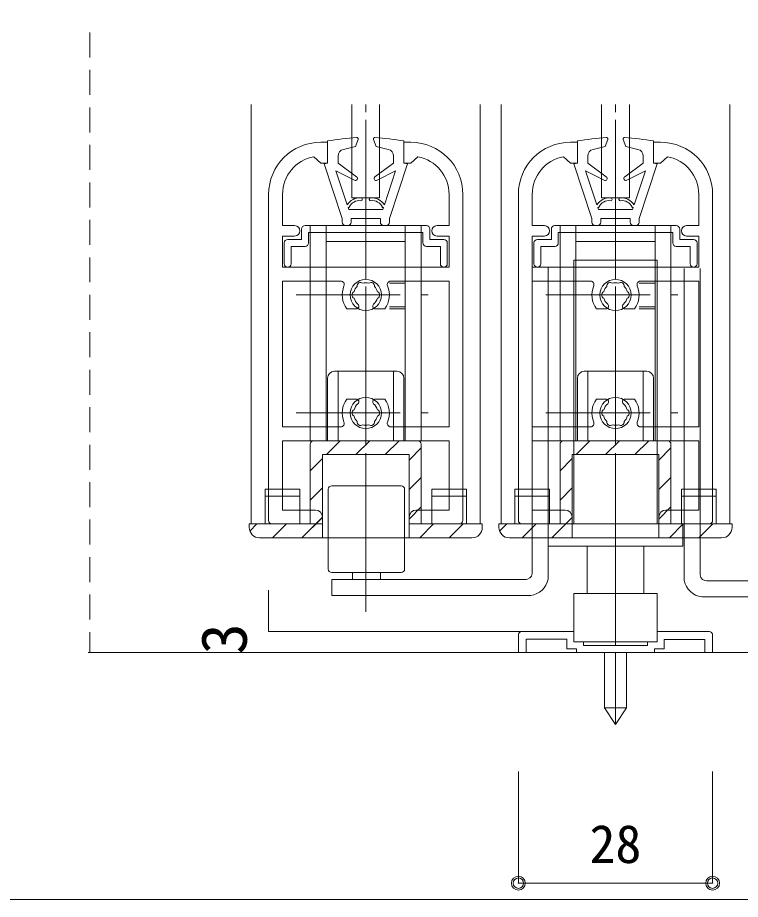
# Model space of a CAD drawing. Units: millimetres on the paper, enlarged 5 times, with parts at other scales. Extents: x -992 to 1008, y -685 to 700.
# Drawn here: x -314.7 to -141, y -26.2 to 185.5 of the extents above; entities that cross this region are included whole.
import ezdxf
from ezdxf.enums import TextEntityAlignment as Align

# ---------------------------------------------------------------- set-up
doc = ezdxf.new("R2010")
doc.units = ezdxf.units.MM
doc.header["$LTSCALE"] = 5
doc.header["$PDMODE"] = 32
doc.header["$PDSIZE"] = 2.5
doc.linetypes.add('CHAIN1', pattern=[8, 5, -1, 1, -1])
doc.linetypes.add('DASHED1', pattern=[1.8, 1.2, -0.6])
for name, color, linetype, lineweight in [('1-0_H-SYM', 7, 'Continuous', 20), ('1-1_0', 7, 'Continuous', 20), ('2-0_18', 7, 'Continuous', 18)]:
    doc.layers.add(name, color=color, linetype=linetype, lineweight=lineweight)
doc.styles.add('ＭＳ ゴシック', font='')
doc.styles.get('ＭＳ ゴシック').set_extended_font_data('MS Gothic')

msp = doc.modelspace()

# ---------------------------------------------------------------- linework, layer by layer
at = {"layer": '1-0_H-SYM'}
msp.add_lwpolyline([(197.5, -26.25), (-967.5, -26.25), (-967.5, 675)], dxfattribs=at)
at = {"layer": '1-1_0'}
msp.add_lwpolyline([(197.5, -26.25), (-967.5, -26.25), (-967.5, 675)], dxfattribs=at)
at = {"layer": '2-0_18', "linetype": 'DASHED1', "lineweight": 20}
msp.add_line((-297.301, 181.947), (-297.301, 33.069), dxfattribs=at)
at = {"layer": '2-0_18'}
for p, q in [((-258.544, 63.902), (-258.544, 164.691)), ((-234.377, 142.235), (-234.377, 164.691)), ((-227.711, 164.691), (-227.711, 142.235)), ((-203.544, 164.691), (-203.544, 63.902)), ((-198.544, 63.902), (-198.544, 164.691)), ((-174.377, 142.235), (-174.377, 164.691)), ((-167.711, 164.691), (-167.711, 142.235)), ((-143.544, 164.691), (-143.544, 63.902)), ((-240.211, 155.569), (-241.877, 155.569)), ((-240.211, 150.569), (-240.211, 155.902)), ((-233.544, 154.569), (-232.899, 156.285)), ((-221.877, 155.902), (-221.877, 150.569)), ((-220.211, 155.569), (-221.877, 155.569)), ((-180.211, 155.569), (-181.877, 155.569)), ((-180.211, 150.569), (-180.211, 155.902)), ((-173.544, 154.569), (-172.899, 156.285)), ((-161.877, 155.902), (-161.877, 150.569)), ((-160.211, 155.569), (-161.877, 155.569)), ((-236.433, 153.875), (-233.544, 154.569)), ((-176.433, 153.875), (-173.544, 154.569)), ((-241.044, 150.402), (-240.211, 150.569)), ((-236.711, 137.235), (-241.044, 150.402)), ((-237.711, 150.569), (-237.711, 152.255)), ((-233.249, 147.306), (-237.711, 150.569)), ((-224.377, 150.569), (-228.839, 147.306)), ((-224.377, 152.255), (-224.377, 150.569)), ((-221.877, 150.569), (-220.211, 150.569)), ((-220.211, 150.569), (-218.544, 152.083)), ((-181.044, 150.402), (-180.211, 150.569)), ((-176.711, 137.235), (-181.044, 150.402)), ((-177.711, 150.569), (-177.711, 152.255)), ((-173.249, 147.306), (-177.711, 150.569)), ((-164.377, 150.569), (-168.839, 147.306)), ((-164.377, 152.255), (-164.377, 150.569)), ((-161.877, 150.569), (-160.211, 150.569)), ((-160.211, 150.569), (-158.544, 152.083)), ((-238.214, 148.735), (-233.772, 146.457)), ((-235.51, 140.518), (-238.214, 148.735)), ((-178.214, 148.735), (-173.772, 146.457)), ((-175.51, 140.518), (-178.214, 148.735)), ((-254.377, 143.069), (-254.377, 64.735)), ((-251.044, 143.069), (-251.044, 135.569)), ((-227.711, 142.235), (-234.377, 142.235)), ((-211.044, 135.569), (-211.044, 143.069)), ((-207.711, 64.735), (-207.711, 143.069)), ((-194.377, 143.069), (-194.377, 64.735)), ((-191.044, 143.069), (-191.044, 135.569)), ((-167.711, 142.235), (-174.377, 142.235)), ((-151.044, 135.569), (-151.044, 143.069)), ((-147.711, 64.735), (-147.711, 143.069)), ((-235.307, 139.902), (-235.176, 139.902)), ((-235.143, 139.402), (-235.307, 139.902)), ((-175.307, 139.902), (-175.176, 139.902)), ((-175.143, 139.402), (-175.307, 139.902)), ((-226.945, 139.402), (-235.143, 139.402)), ((-166.945, 139.402), (-175.143, 139.402)), ((-251.044, 135.569), (-248.127, 135.569)), ((-245.627, 135.569), (-216.461, 135.569)), ((-244.377, 83.902), (-244.377, 135.569)), ((-240.544, 83.902), (-240.544, 135.569)), ((-236.711, 136.402), (-236.711, 137.235)), ((-227.559, 137.235), (-234.544, 137.235)), ((-234.544, 137.235), (-234.544, 136.402)), ((-227.544, 136.402), (-227.544, 137.235)), ((-225.377, 137.235), (-225.377, 136.402)), ((-221.544, 135.569), (-221.544, 83.902)), ((-217.711, 135.569), (-217.711, 83.902)), ((-211.044, 135.569), (-213.961, 135.569)), ((-191.044, 135.569), (-188.127, 135.569)), ((-185.627, 135.569), (-156.461, 135.569)), ((-184.377, 83.902), (-184.377, 135.569)), ((-180.544, 83.902), (-180.544, 135.569)), ((-176.711, 136.402), (-176.711, 137.235)), ((-167.559, 137.235), (-174.544, 137.235)), ((-174.544, 137.235), (-174.544, 136.402)), ((-167.544, 136.402), (-167.544, 137.235)), ((-165.377, 137.235), (-165.377, 136.402)), ((-161.544, 135.569), (-161.544, 83.902)), ((-157.711, 135.569), (-157.711, 83.902)), ((-151.044, 135.569), (-153.961, 135.569)), ((-246.461, 134.735), (-246.461, 132.235)), ((-244.794, 133.902), (-217.294, 133.902)), ((-244.794, 131.402), (-244.794, 133.902)), ((-217.294, 133.902), (-217.294, 131.402)), ((-215.627, 132.235), (-215.627, 134.735)), ((-186.461, 134.735), (-186.461, 132.235)), ((-184.794, 133.902), (-157.294, 133.902)), ((-184.794, 131.402), (-184.794, 133.902)), ((-157.294, 133.902), (-157.294, 131.402)), ((-155.627, 132.235), (-155.627, 134.735)), ((-250.627, 131.402), (-250.627, 126.402)), ((-246.461, 132.235), (-249.794, 132.235)), ((-240.544, 131.735), (-221.544, 131.735)), ((-212.294, 132.235), (-215.627, 132.235)), ((-213.961, 133.069), (-211.044, 133.069)), ((-211.461, 126.402), (-211.461, 131.402)), ((-211.044, 125.569), (-211.044, 133.069)), ((-190.627, 131.402), (-190.627, 126.402)), ((-186.461, 132.235), (-189.794, 132.235)), ((-180.544, 131.735), (-161.544, 131.735)), ((-152.294, 132.235), (-155.627, 132.235)), ((-153.961, 133.069), (-151.044, 133.069)), ((-151.461, 126.402), (-151.461, 131.402)), ((-151.044, 125.569), (-151.044, 133.069)), ((-248.961, 126.402), (-248.961, 130.569)), ((-248.961, 130.569), (-245.627, 130.569)), ((-216.461, 130.569), (-213.127, 130.569)), ((-213.127, 130.569), (-213.127, 126.402)), ((-188.961, 126.402), (-188.961, 130.569)), ((-188.961, 130.569), (-185.627, 130.569)), ((-156.461, 130.569), (-153.127, 130.569)), ((-153.127, 130.569), (-153.127, 126.402)), ((-251.044, 125.569), (-211.044, 125.569)), ((-191.044, 125.569), (-151.044, 125.569)), ((-191.044, 51.958), (-191.044, 125.569)), ((-187.211, 125.569), (-187.211, 50.646)), ((-154.544, 125.236), (-154.544, 50.313)), ((-150.711, 125.236), (-150.711, 51.625)), ((-251.044, 122.235), (-237.044, 122.235)), ((-251.044, 87.235), (-251.044, 122.235)), ((-225.044, 122.235), (-211.044, 122.235)), ((-211.044, 122.235), (-211.044, 87.235)), ((-191.044, 122.235), (-177.044, 122.235)), ((-165.044, 122.235), (-151.044, 122.235)), ((-151.044, 122.235), (-151.044, 87.235)), ((-235.627, 115.569), (-233.33, 115.569)), ((-226.461, 115.569), (-228.758, 115.569)), ((-175.627, 115.569), (-173.33, 115.569)), ((-166.461, 115.569), (-168.758, 115.569)), ((-238.544, 100.569), (-223.544, 100.569)), ((-237.711, 100.569), (-237.711, 83.902)), ((-224.377, 100.569), (-224.377, 83.902)), ((-178.544, 100.569), (-163.544, 100.569)), ((-177.711, 100.569), (-177.711, 83.902)), ((-164.377, 100.569), (-164.377, 83.902)), ((-240.211, 83.902), (-240.211, 98.902)), ((-221.877, 98.902), (-221.877, 83.902)), ((-180.211, 83.902), (-180.211, 98.902)), ((-161.877, 98.902), (-161.877, 83.902)), ((-233.33, 93.902), (-235.627, 93.902)), ((-228.758, 93.902), (-226.461, 93.902)), ((-173.33, 93.902), (-175.627, 93.902)), ((-168.758, 93.902), (-166.461, 93.902)), ((-237.044, 87.235), (-251.044, 87.235)), ((-211.044, 87.235), (-225.044, 87.235)), ((-177.044, 87.235), (-191.044, 87.235)), ((-151.044, 87.235), (-165.044, 87.235)), ((-211.044, 83.902), (-251.044, 83.902)), ((-251.044, 67.236), (-251.044, 83.902)), ((-244.377, 83.069), (-244.377, 63.902)), ((-240.511, 80.569), (-237.177, 83.902)), ((-233.44, 80.569), (-230.106, 83.902)), ((-226.368, 80.569), (-223.035, 83.902)), ((-217.711, 63.902), (-217.711, 83.069)), ((-211.044, 83.902), (-211.044, 67.236)), ((-151.044, 83.902), (-191.044, 83.902)), ((-184.377, 83.069), (-184.377, 63.902)), ((-180.511, 80.569), (-177.177, 83.902)), ((-173.44, 80.569), (-170.106, 83.902)), ((-166.368, 80.569), (-163.035, 83.902)), ((-157.711, 63.902), (-157.711, 83.069)), ((-151.044, 83.902), (-151.044, 67.236)), ((-241.461, 80.569), (-241.461, 60.569)), ((-241.461, 80.569), (-220.627, 80.569)), ((-220.627, 79.239), (-217.711, 82.156)), ((-220.627, 79.239), (-217.711, 82.156)), ((-220.627, 60.569), (-220.627, 80.569)), ((-181.461, 80.569), (-181.461, 60.569)), ((-181.461, 80.569), (-160.627, 80.569)), ((-160.627, 79.239), (-157.711, 82.156)), ((-160.627, 79.239), (-157.711, 82.156)), ((-160.627, 60.569), (-160.627, 80.569)), ((-244.377, 76.702), (-241.461, 79.619)), ((-184.377, 76.702), (-181.461, 79.619)), ((-220.627, 72.168), (-217.711, 75.085)), ((-160.627, 72.168), (-157.711, 75.085)), ((-255.211, 72.235), (-255.211, 63.902)), ((-244.377, 69.631), (-241.461, 72.548)), ((-240.044, 72.236), (-240.044, 53.069)), ((-222.544, 73.069), (-239.211, 73.069)), ((-221.711, 53.069), (-221.711, 72.236)), ((-215.211, 72.235), (-215.211, 63.902)), ((-206.877, 72.235), (-215.211, 72.235)), ((-206.877, 63.902), (-206.877, 72.235)), ((-195.211, 72.235), (-195.211, 63.902)), ((-184.377, 69.631), (-181.461, 72.548)), ((-155.211, 72.235), (-155.211, 63.902)), ((-146.877, 72.235), (-155.211, 72.235)), ((-146.877, 63.902), (-146.877, 72.235)), ((-246.877, 70.569), (-255.211, 70.569)), ((-206.877, 70.569), (-215.211, 70.569)), ((-186.877, 70.569), (-195.211, 70.569)), ((-146.877, 70.569), (-155.211, 70.569)), ((-220.627, 65.097), (-217.711, 68.013)), ((-160.627, 65.097), (-157.711, 68.013)), ((-251.044, 67.236), (-243.127, 67.236)), ((-218.961, 67.236), (-211.044, 67.236)), ((-191.044, 67.236), (-183.127, 67.236)), ((-158.961, 67.236), (-151.044, 67.236)), ((-241.461, 63.902), (-259.044, 63.902)), ((-259.044, 63.902), (-259.044, 63.069)), ((-259.044, 63.902), (-259.044, 63.069)), ((-258.886, 62.194), (-257.177, 63.902)), ((-258.886, 62.194), (-257.177, 63.902)), ((-253.44, 60.569), (-250.106, 63.902)), ((-253.44, 60.569), (-250.106, 63.902)), ((-246.369, 60.569), (-241.415, 65.523)), ((-246.369, 60.569), (-241.461, 65.477)), ((-203.044, 63.902), (-220.627, 63.902)), ((-218.084, 60.569), (-214.751, 63.902)), ((-218.083, 60.57), (-214.751, 63.902)), ((-211.013, 60.569), (-207.68, 63.902)), ((-211.013, 60.569), (-207.68, 63.902)), ((-203.044, 63.069), (-203.044, 63.902)), ((-203.044, 63.069), (-203.044, 63.902)), ((-181.461, 63.902), (-199.044, 63.902)), ((-199.044, 63.902), (-199.044, 63.069)), ((-199.044, 63.902), (-199.044, 63.069)), ((-198.886, 62.194), (-197.177, 63.902)), ((-198.886, 62.194), (-197.177, 63.902)), ((-193.44, 60.569), (-190.106, 63.902)), ((-193.439, 60.569), (-190.106, 63.902)), ((-154.877, 63.902), (-187.211, 63.902)), ((-187.211, 58.569), (-187.211, 63.902)), ((-186.368, 60.569), (-181.415, 65.523)), ((-186.368, 60.569), (-181.461, 65.477)), ((-143.044, 63.902), (-160.627, 63.902)), ((-158.084, 60.569), (-154.751, 63.902)), ((-158.083, 60.57), (-154.751, 63.902)), ((-151.013, 60.569), (-147.68, 63.902)), ((-151.013, 60.569), (-147.68, 63.902)), ((-143.044, 63.069), (-143.044, 63.902)), ((-143.044, 63.069), (-143.044, 63.902)), ((-256.544, 60.569), (-205.544, 60.569)), ((-196.544, 60.569), (-145.544, 60.569)), ((-177.877, 47.235), (-177.877, 58.569)), ((-164.211, 58.569), (-164.211, 47.235)), ((-239.211, 52.235), (-222.544, 52.235)), ((-234.211, 50.569), (-234.211, 52.235)), ((-227.544, 50.569), (-227.544, 52.235)), ((-239.211, 46.735), (-239.211, 50.569)), ((-239.211, 50.569), (-192.535, 50.569)), ((-102.544, 50.236), (-149.219, 50.236)), ((-191.424, 46.735), (-239.211, 46.735)), ((-181.044, 47.235), (-181.044, 35.569)), ((-161.044, 47.235), (-181.044, 47.235)), ((-161.044, 47.235), (-161.044, 35.569)), ((-150.331, 46.402), (-102.544, 46.402)), ((-254.429, 38.069), (-181.044, 38.069)), ((-194.377, 37.236), (-194.377, 33.069)), ((-148.544, 38.069), (-161.044, 38.069)), ((-159.377, 36.171), (-149.611, 36.171)), ((-149.611, 36.171), (-149.611, 33.069)), ((-147.711, 37.236), (-147.711, 33.069)), ((-181.044, 35.569), (-161.044, 35.569)), ((-178.711, 35.569), (-178.711, 34.736)), ((-194.377, 33.069), (-192.477, 33.069)), ((-178.711, 33.069), (-163.377, 33.069)), ((-149.611, 33.069), (-147.711, 33.069))]:
    msp.add_line(p, q, dxfattribs=at)
at = {"layer": '2-0_18', "linetype": 'CHAIN1'}
for p, q in [((-231.044, 55.941), (-231.044, 164.691)), ((-231.044, 42.792), (-231.044, 164.691)), ((-171.044, 55.941), (-171.044, 164.691)), ((-171.044, 42.792), (-171.044, 164.691)), ((-225.377, 122.235), (-221.544, 122.235)), ((-225.377, 121.735), (-221.544, 121.735)), ((-165.377, 122.235), (-161.544, 122.235)), ((-165.377, 121.735), (-161.544, 121.735)), ((-247.745, 118.902), (-216.044, 118.902)), ((-187.745, 118.902), (-156.044, 118.902)), ((-221.544, 116.069), (-225.377, 116.069)), ((-221.544, 115.569), (-225.377, 115.569)), ((-161.544, 116.069), (-165.377, 116.069)), ((-161.544, 115.569), (-165.377, 115.569)), ((-247.745, 90.569), (-216.044, 90.569)), ((-187.745, 90.569), (-156.044, 90.569)), ((-221.544, 87.235), (-225.377, 87.235)), ((-161.544, 87.235), (-165.377, 87.235))]:
    msp.add_line(p, q, dxfattribs=at)
at = {"layer": '2-0_18', "lineweight": 20}
for p, q in [((-254.429, 48.046), (-254.429, 38.069)), ((-171.044, 42.792), (-171.044, 34.736)), ((-297.711, 33.069), (74.39, 33.069)), ((-168.377, 19.735), (-168.377, 33.069)), ((-173.711, 19.735), (-171.044, 15.735)), ((-168.377, 19.735), (-171.044, 15.735))]:
    msp.add_line(p, q, dxfattribs=at)
at = {"layer": '2-0_18', "color": 4}
for p, q in [((-194.377, -22.352), (-194.377, 4.459)), ((-147.711, -22.352), (-147.711, 4.459)), ((-194.377, -22.352), (-147.711, -22.352))]:
    msp.add_line(p, q, dxfattribs=at)
at = {"layer": '2-0_18'}
for points in [[(-229.189, 156.285), (-228.544, 154.569), (-225.655, 153.875)], [(-169.189, 156.285), (-168.544, 154.569), (-165.655, 153.875)], [(-243.544, 152.083), (-241.877, 150.569), (-240.211, 150.569)], [(-221.877, 150.569), (-221.044, 150.402), (-225.377, 137.235)], [(-183.544, 152.083), (-181.877, 150.569), (-180.211, 150.569)], [(-161.877, 150.569), (-161.044, 150.402), (-165.377, 137.235)], [(-228.316, 146.457), (-223.873, 148.735), (-226.578, 140.518)], [(-168.316, 146.457), (-163.873, 148.735), (-166.578, 140.518)], [(-226.912, 139.902), (-226.781, 139.902), (-226.945, 139.402)], [(-166.911, 139.902), (-166.781, 139.902), (-166.945, 139.402)], [(-248.127, 133.069), (-251.044, 133.069), (-251.044, 125.569)], [(-188.127, 133.069), (-191.044, 133.069), (-191.044, 125.569)], [(-181.044, 63.902), (-181.044, 127.235), (-161.044, 127.235), (-161.044, 63.902)], [(-246.877, 63.902), (-246.877, 72.235), (-255.211, 72.235)], [(-186.877, 63.902), (-186.877, 72.235), (-195.211, 72.235)], [(-154.877, 63.902), (-154.877, 58.569), (-187.211, 58.569)], [(-182.711, 36.258), (-192.477, 36.258), (-192.477, 33.069)], [(-182.711, 36.258), (-182.711, 33.902), (-180.377, 33.902), (-180.377, 33.069), (-178.711, 33.069)], [(-159.377, 36.171), (-159.377, 33.902), (-161.711, 33.902), (-161.711, 33.069), (-163.377, 33.069)], [(-163.377, 35.569), (-163.377, 34.736), (-178.711, 34.736)]]:
    msp.add_lwpolyline(points, dxfattribs=at)
at = {"layer": '2-0_18', "lineweight": 20}
msp.add_lwpolyline([(-173.711, 33.069), (-173.711, 19.735), (-168.377, 19.735)], dxfattribs=at)
at = {"layer": '2-0_18', "linetype": 'CHAIN1'}
msp.add_lwpolyline([(-171.044, 15.735), (-171.044, 27.046), (-171.044, 33.069)], dxfattribs=at)
at = {"layer": '2-0_18'}
for centre in [(-231.044, 118.902), (-171.044, 118.902), (-231.044, 90.569), (-171.044, 90.569)]:
    msp.add_circle(centre, 3.75, dxfattribs=at)
at = {"layer": '2-0_18', "color": 4}
for centre in [(-194.377, -22.352), (-147.711, -22.352)]:
    msp.add_circle(centre, 1.667, dxfattribs=at)
at = {"layer": '2-0_18'}
for centre, radius, start, end in [((-226.857, 73.646), 83.333, 94.39027, 99.22102), ((-233.211, 156.402), 0.333, 339.3903, 94.39027), ((-228.877, 156.402), 0.333, 85.60971, 200.60968), ((-235.231, 73.646), 83.333, 80.77896, 85.60971), ((-166.857, 73.646), 83.333, 94.39027, 99.22102), ((-173.211, 156.402), 0.333, 339.3903, 94.39027), ((-168.877, 156.402), 0.333, 85.60971, 200.60968), ((-175.231, 73.646), 83.333, 80.77896, 85.60971), ((-241.877, 143.069), 12.5, 90, 180), ((-220.211, 143.069), 12.5, 0, 90), ((-181.877, 143.069), 12.5, 90, 180), ((-160.211, 143.069), 12.5, 0, 90), ((-236.044, 152.255), 1.667, 103.49572, 180), ((-226.044, 152.255), 1.667, 0, 76.50426), ((-176.044, 152.255), 1.667, 103.49572, 180), ((-166.044, 152.255), 1.667, 0, 76.50426), ((-241.877, 143.069), 9.167, 100.47567, 180), ((-220.211, 143.069), 9.167, 0, 79.52431), ((-181.877, 143.069), 9.167, 100.47567, 180), ((-160.211, 143.069), 9.167, 0, 79.52431), ((-233.544, 146.902), 0.5, 242.84901, 53.82075), ((-228.544, 146.902), 0.5, 126.17922, 297.15097), ((-173.544, 146.902), 0.5, 242.84901, 53.82075), ((-168.544, 146.902), 0.5, 126.17922, 297.15097), ((-232.594, 138.902), 3.333, 82.65044, 151.00494), ((-232.211, 141.877), 0.333, 262.65043, 82.65044), ((-229.877, 141.877), 0.333, 97.34955, 277.34954), ((-229.494, 138.902), 3.333, 28.99504, 97.34955), ((-172.594, 138.902), 3.333, 82.65044, 151.00494), ((-172.211, 141.877), 0.333, 262.65043, 82.65044), ((-169.877, 141.877), 0.333, 97.34955, 277.34954), ((-169.494, 138.902), 3.333, 28.99504, 97.34955), ((-235.176, 140.069), 0.167, 270, 335.68424), ((-232.594, 138.902), 2.667, 82.65044, 155.68424), ((-229.494, 138.902), 2.667, 24.31573, 97.34955), ((-226.912, 140.069), 0.167, 204.31573, 270), ((-175.176, 140.069), 0.167, 270, 335.68424), ((-172.594, 138.902), 2.667, 82.65044, 155.68424), ((-169.494, 138.902), 2.667, 24.31573, 97.34955), ((-166.911, 140.069), 0.167, 204.31573, 270), ((-248.127, 134.319), 1.25, 270, 90), ((-245.627, 134.735), 0.833, 90, 180), ((-235.877, 136.402), 0.833, 180, 270), ((-235.377, 136.402), 0.833, 270, 0), ((-226.711, 136.402), 0.833, 180, 270), ((-226.211, 136.402), 0.833, 270, 0), ((-216.461, 134.735), 0.833, 0, 90), ((-213.961, 134.319), 1.25, 90, 270), ((-188.127, 134.319), 1.25, 270, 90), ((-185.627, 134.735), 0.833, 90, 180), ((-175.877, 136.402), 0.833, 180, 270), ((-175.377, 136.402), 0.833, 270, 0), ((-166.711, 136.402), 0.833, 180, 270), ((-166.211, 136.402), 0.833, 270, 0), ((-156.461, 134.735), 0.833, 0, 90), ((-153.961, 134.319), 1.25, 90, 270), ((-249.794, 131.402), 0.833, 90, 180), ((-245.627, 131.402), 0.833, 270, 0), ((-216.461, 131.402), 0.833, 180, 270), ((-212.294, 131.402), 0.833, 0, 90), ((-189.794, 131.402), 0.833, 90, 180), ((-185.627, 131.402), 0.833, 270, 0), ((-156.461, 131.402), 0.833, 180, 270), ((-152.294, 131.402), 0.833, 0, 90), ((-249.794, 126.402), 0.833, 180, 0), ((-212.294, 126.402), 0.833, 180, 0), ((-189.794, 126.402), 0.833, 180, 0), ((-152.294, 126.402), 0.833, 180, 0), ((-237.044, 121.402), 0.833, 337.38012, 90), ((-231.044, 118.902), 5.667, 157.38012, 216.03187), ((-231.044, 118.902), 2.917, 135.35887, 164.64111), ((-232.294, 121.067), 0.833, 52.02431, 187.97567), ((-231.044, 118.902), 2.917, 75.35887, 104.64111), ((-229.794, 121.067), 0.833, 352.0243, 127.97567), ((-231.044, 118.902), 2.917, 15.35887, 44.64111), ((-231.044, 118.902), 5.667, 323.9681, 22.61986), ((-225.044, 121.402), 0.833, 90, 202.61985), ((-177.044, 121.402), 0.833, 337.38012, 90), ((-171.044, 118.902), 5.667, 157.38012, 216.03187), ((-171.044, 118.902), 2.917, 135.35887, 164.64111), ((-172.294, 121.067), 0.833, 52.02431, 187.97567), ((-171.044, 118.902), 2.917, 75.35887, 104.64111), ((-169.794, 121.067), 0.833, 352.0243, 127.97567), ((-171.044, 118.902), 2.917, 15.35887, 44.64111), ((-171.044, 118.902), 5.667, 323.9681, 22.61986), ((-165.044, 121.402), 0.833, 90, 202.61985), ((-233.544, 118.902), 0.833, 112.0243, 247.97567), ((-228.544, 118.902), 0.833, 292.0243, 67.97568), ((-173.544, 118.902), 0.833, 112.0243, 247.97567), ((-168.544, 118.902), 0.833, 292.0243, 67.97568), ((-231.044, 118.902), 2.917, 195.35887, 229.81588), ((-233.33, 116.195), 0.626, 270, 49.81589), ((-228.758, 116.195), 0.626, 130.18409, 270), ((-231.044, 118.902), 2.917, 310.18409, 344.64111), ((-171.044, 118.902), 2.917, 195.35887, 229.81588), ((-173.33, 116.195), 0.626, 270, 49.81589), ((-168.758, 116.195), 0.626, 130.18409, 270), ((-171.044, 118.902), 2.917, 310.18409, 344.64111), ((-238.544, 98.902), 1.667, 90, 180), ((-223.544, 98.902), 1.667, 0, 90), ((-178.544, 98.902), 1.667, 90, 180), ((-163.544, 98.902), 1.667, 0, 90), ((-231.044, 90.569), 5.667, 143.9681, 202.61985), ((-233.33, 93.276), 0.626, 310.18409, 90), ((-228.758, 93.276), 0.626, 90, 229.81588), ((-231.044, 90.569), 5.667, 337.38012, 36.03188), ((-171.044, 90.569), 5.667, 143.9681, 202.61985), ((-173.33, 93.276), 0.626, 310.18409, 90), ((-168.758, 93.276), 0.626, 90, 229.81588), ((-171.044, 90.569), 5.667, 337.38012, 36.03188), ((-233.544, 90.569), 0.833, 112.0243, 247.97567), ((-231.044, 90.569), 2.917, 130.18409, 164.64111), ((-231.044, 90.569), 2.917, 15.35887, 49.81589), ((-228.544, 90.569), 0.833, 292.0243, 67.97568), ((-173.544, 90.569), 0.833, 112.0243, 247.97567), ((-171.044, 90.569), 2.917, 130.18409, 164.64111), ((-171.044, 90.569), 2.917, 15.35887, 49.81589), ((-168.544, 90.569), 0.833, 292.0243, 67.97568), ((-231.044, 90.569), 2.917, 195.35887, 224.64111), ((-231.044, 90.569), 2.917, 315.35887, 344.64111), ((-171.044, 90.569), 2.917, 195.35887, 224.64111), ((-171.044, 90.569), 2.917, 315.35887, 344.64111), ((-237.044, 88.069), 0.833, 270, 22.61986), ((-232.294, 88.404), 0.833, 172.0243, 307.97567), ((-231.044, 90.569), 2.917, 255.35887, 284.64111), ((-229.794, 88.404), 0.833, 232.0243, 7.97568), ((-225.044, 88.069), 0.833, 157.38012, 270), ((-177.044, 88.069), 0.833, 270, 22.61986), ((-172.294, 88.404), 0.833, 172.0243, 307.97567), ((-171.044, 90.569), 2.917, 255.35887, 284.64111), ((-169.794, 88.404), 0.833, 232.0243, 7.97568), ((-165.044, 88.069), 0.833, 157.38012, 270), ((-243.544, 83.069), 0.833, 90, 180), ((-218.544, 83.069), 0.833, 0, 90), ((-183.544, 83.069), 0.833, 90, 180), ((-158.544, 83.069), 0.833, 0, 90), ((-239.211, 72.236), 0.833, 90, 180), ((-222.544, 72.236), 0.833, 0, 90), ((-243.127, 65.569), 1.667, 0, 90), ((-218.961, 65.569), 1.667, 90, 180), ((-183.127, 65.569), 1.667, 0, 90), ((-158.961, 65.569), 1.667, 90, 180), ((-253.544, 64.735), 0.833, 180, 270), ((-208.544, 64.735), 0.833, 270, 0), ((-193.544, 64.735), 0.833, 180, 270), ((-148.544, 64.735), 0.833, 270, 0), ((-256.544, 63.069), 2.5, 180, 270), ((-205.544, 63.069), 2.5, 270, 0), ((-196.544, 63.069), 2.5, 180, 270), ((-145.544, 63.069), 2.5, 270, 0), ((-239.211, 53.069), 0.833, 180, 270), ((-222.544, 53.069), 0.833, 270, 0), ((-192.689, 52.228), 1.667, 266.77527, 351.96909), ((-149.066, 51.895), 1.667, 188.03091, 273.22473), ((-192.1, 51.691), 5, 277.77596, 347.94759), ((-149.654, 51.357), 5, 192.05241, 262.22404), ((-193.544, 37.236), 0.833, 90, 180), ((-148.544, 37.236), 0.833, 0, 90)]:
    msp.add_arc(centre, radius, start, end, dxfattribs=at)
at = {"layer": '2-0_18', "color": 5}
for p in [(-194.377, -22.352), (-147.711, -22.352)]:
    msp.add_point(p, dxfattribs=at)
at = {"layer": '2-0_18', "color": 4}
for p in [(-194.377, -22.352), (-147.711, -22.352)]:
    msp.add_point(p, dxfattribs=at)

# ---------------------------------------------------------------- texts
at = {"layer": '2-0_18', "style": 'ＭＳ ゴシック'}
msp.add_text('3', height=11, rotation=90, dxfattribs=at).set_placement((-256.332, 32.573), align=Align.BOTTOM_LEFT)
msp.add_text('28', height=9.164, dxfattribs=at).set_placement((-177.294, -20.269), align=Align.BOTTOM_LEFT)

doc.saveas('drawing.dxf')
